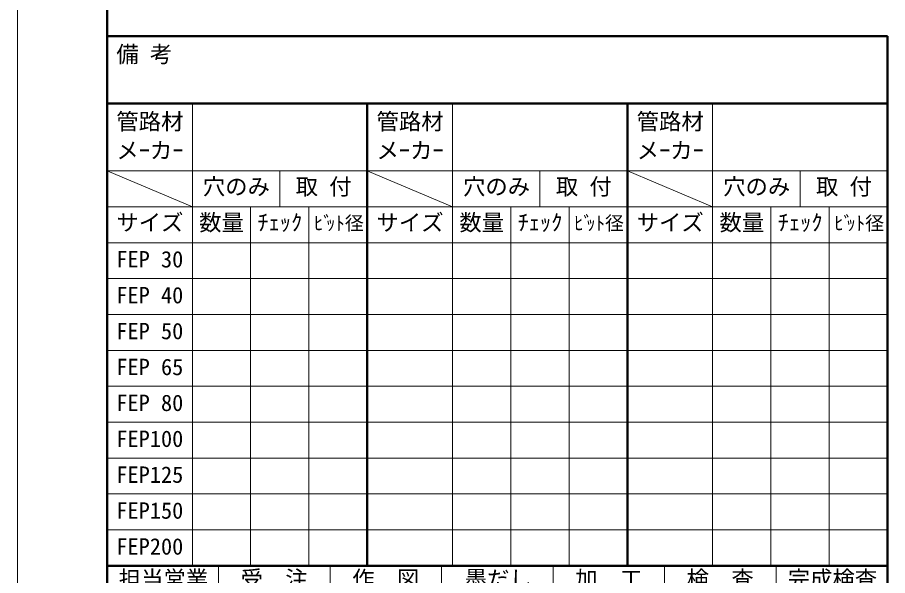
# Model space of a CAD drawing. Units: millimetres, scale not verified. Extents: x -5940 to 5940, y -4200 to 4200.
# Drawn here: x -5940 to -2060, y -2304 to 184 of the extents above; entities that cross this region are included whole.
import ezdxf
from ezdxf.enums import TextEntityAlignment as Align

# ---------------------------------------------------------------- set-up
doc = ezdxf.new("R2010")
doc.units = ezdxf.units.MM
doc.header["$LTSCALE"] = 20
for name, color, linetype, lineweight in [('0-0_D-TTL', 158, 'Continuous', 20), ('0-1_Defpoints', 7, 'Continuous', 18), ('0-2_D-TTL-FRAM1', 143, 'Continuous', 13), ('0-3_D-TTL-TXT', 7, 'Continuous', 13), ('0-4_D-STR-TXT', 7, 'Continuous', 13)]:
    doc.layers.add(name, color=color, linetype=linetype, lineweight=lineweight)
doc.styles.add('ＭＳ ゴシック', font='')
doc.styles.get('ＭＳ ゴシック').set_extended_font_data('MS Gothic')

# ---------------------------------------------------------------- blocks, each defined once
blk = doc.blocks.new('A$C4DE05FD1')
at = {"layer": '0-0_D-TTL', "color": 143, "lineweight": 50}
blk.add_line((4000, 79000), (4000, 4000), dxfattribs=at)
at = {"layer": '0-1_Defpoints', "color": 143}
blk.add_line((0, 84000), (0, 0), dxfattribs=at)
blk = doc.blocks.new('A$C4C6C5A58')
at = {"layer": '0-4_D-STR-TXT', "style": 'ＭＳ ゴシック'}
for s, p in [('ﾋﾞ', (0, -118.4)), ('ｯﾄ径', (540.8, -118.4))]:
    blk.add_text(s, height=615.7, dxfattribs=at).set_placement(p, align=Align.BOTTOM_LEFT)
blk = doc.blocks.new('A$C43AD63AA')
at = {"layer": '0-2_D-TTL-FRAM1', "lineweight": 50}
for p, q in [((0, 20600), (0, 0)), ((0, 0), (11600, 0))]:
    blk.add_line(p, q, dxfattribs=at)
at = {"layer": '0-2_D-TTL-FRAM1'}
for p, q in [((3800, 20600), (3800, 0)), ((0, 17600), (11600, 17600)), ((0, 17600), (3800, 16000)), ((7700, 17600), (7700, 16000)), ((0, 16000), (11600, 16000)), ((6400, 16000), (6400, 0)), ((9000, 16000), (9000, 0)), ((0, 14400), (11600, 14400)), ((0, 12800), (11600, 12800)), ((0, 11200), (11600, 11200)), ((0, 9600), (11600, 9600)), ((0, 8000), (11600, 8000)), ((0, 6400), (11600, 6400)), ((0, 4800), (11600, 4800)), ((0, 3200), (11600, 3200)), ((0, 1600), (11600, 1600))]:
    blk.add_line(p, q, dxfattribs=at)
at = {"layer": '0-2_D-TTL-FRAM1', "lineweight": 50}
blk.add_lwpolyline([(0, 20600), (11600, 20600), (11600, 0)], dxfattribs=at)
at = {"layer": '0-3_D-TTL-TXT'}
blk.add_blockref('A$C4C6C5A58', (9220, 14896.8), dxfattribs=at)
at = {"layer": '0-3_D-TTL-TXT', "style": 'ＭＳ ゴシック'}
for s, p in [('管路材', (411.8, 19216.2)), ('メｰカｰ', (411.8, 17928.8)), ('穴のみ', (4267.8, 16316.2)), ('取 付', (8408.4, 16316.2)), ('サイズ', (411.8, 14716.2)), ('数量', (4103.9, 14716.2)), ('ﾁｪｯｸ', (6703.9, 14716.2))]:
    blk.add_text(s, height=731.2, dxfattribs=at).set_placement(p, align=Align.BOTTOM_LEFT)
blk = doc.blocks.new('A$C77D93FA8')
at = {"layer": '0-3_D-TTL-TXT', "style": 'ＭＳ ゴシック'}
for s, p in [('FEP 30', (411.8, 13076.2)), ('FEP 40', (411.8, 11476.2)), ('FEP 50', (411.8, 9876.2)), ('FEP 65', (411.8, 8276.2)), ('FEP 80', (411.8, 6676.2)), ('FEP100', (411.8, 5076.2)), ('FEP125', (411.8, 3476.2)), ('FEP150', (411.8, 1876.2)), ('FEP200', (411.8, 276.2))]:
    blk.add_text(s, height=731.2, dxfattribs=at).set_placement(p, align=Align.BOTTOM_LEFT)
blk = doc.blocks.new('A$C39FC2013')
at = {"layer": '0-2_D-TTL-FRAM1', "lineweight": 50}
for p, q in [((0, 78000), (69600, 78000)), ((0, 78000), (0, 0)), ((69600, 78000), (69600, 0)), ((0, 72000), (69600, 72000)), ((0, 30800), (69600, 30800)), ((0, 0), (69600, 0))]:
    blk.add_line(p, q, dxfattribs=at)
at = {"layer": '0-2_D-TTL-FRAM1'}
for p, q in [((9942.9, 30800), (9942.9, 18000)), ((19885.7, 30800), (19885.7, 18000)), ((29828.6, 30800), (29828.6, 18000)), ((39771.4, 30800), (39771.4, 18000)), ((49714.3, 30800), (49714.3, 18000)), ((59657.1, 30800), (59657.1, 18000)), ((0, 28000), (69600, 28000)), ((0, 18000), (69600, 18000)), ((43600, 18000), (43600, 0)), ((43600, 14000), (69600, 14000)), ((800, 12000), (42400, 12000)), ((800, 6000), (42400, 6000))]:
    blk.add_line(p, q, dxfattribs=at)
at = {"layer": '0-3_D-TTL-TXT', "style": 'ＭＳ ゴシック'}
for s, height, p in [('備 考', 1462, (823.6, 75232.4)), ('担当営業', 1462, (1037.4, 28456.7)), ('受\u3000注', 1462, (11910, 28456.7)), ('作\u3000図', 1462, (21852.9, 28456.7)), ('墨だし', 1462, (31888.6, 28456.7)), ('加\u3000工', 1462, (41738.6, 28456.7)), ('検\u3000査', 1462, (51681.5, 28456.7)), ('完成検査', 1462, (60694.5, 28456.7)), ('お 客 様 ご 確 認 欄', 1539, (46149.3, 15004.4)), ('積込予定日:', 1924, (1869.1, 13735.8)), ('年  月  日', 1924, (55106.5, 9735.8)), ('納\u3000\u3000\u3000期:', 1924, (1869.1, 7735.8)), ('印', 2502, (64574.8, 1624.7)), ('作\u3000\u3000\u3000図:', 1924, (1869.1, 1735.8))]:
    blk.add_text(s, height=height, dxfattribs=at).set_placement(p, align=Align.BOTTOM_LEFT)

msp = doc.modelspace()

# ---------------------------------------------------------------- block references
at = {"layer": '0-0_D-TTL'}
for name, p, xscale, yscale in [('A$C4DE05FD1', (-5940, -4200), 0.1, 0.1), ('A$C39FC2013', (-5540, -3800), 0.05, 0.05)]:
    msp.add_blockref(name, p, dxfattribs=dict(at, xscale=xscale, yscale=yscale))
at = {"layer": '0-2_D-TTL-FRAM1', "xscale": 0.1, "yscale": 0.1}
for p in [(-5540, -2260), (-4380, -2260), (-3220, -2260)]:
    msp.add_blockref('A$C43AD63AA', p, dxfattribs=at)
at = {"layer": '0-3_D-TTL-TXT', "xscale": 0.1, "yscale": 0.1}
msp.add_blockref('A$C77D93FA8', (-5540, -2260), dxfattribs=at)

doc.saveas('drawing.dxf')
